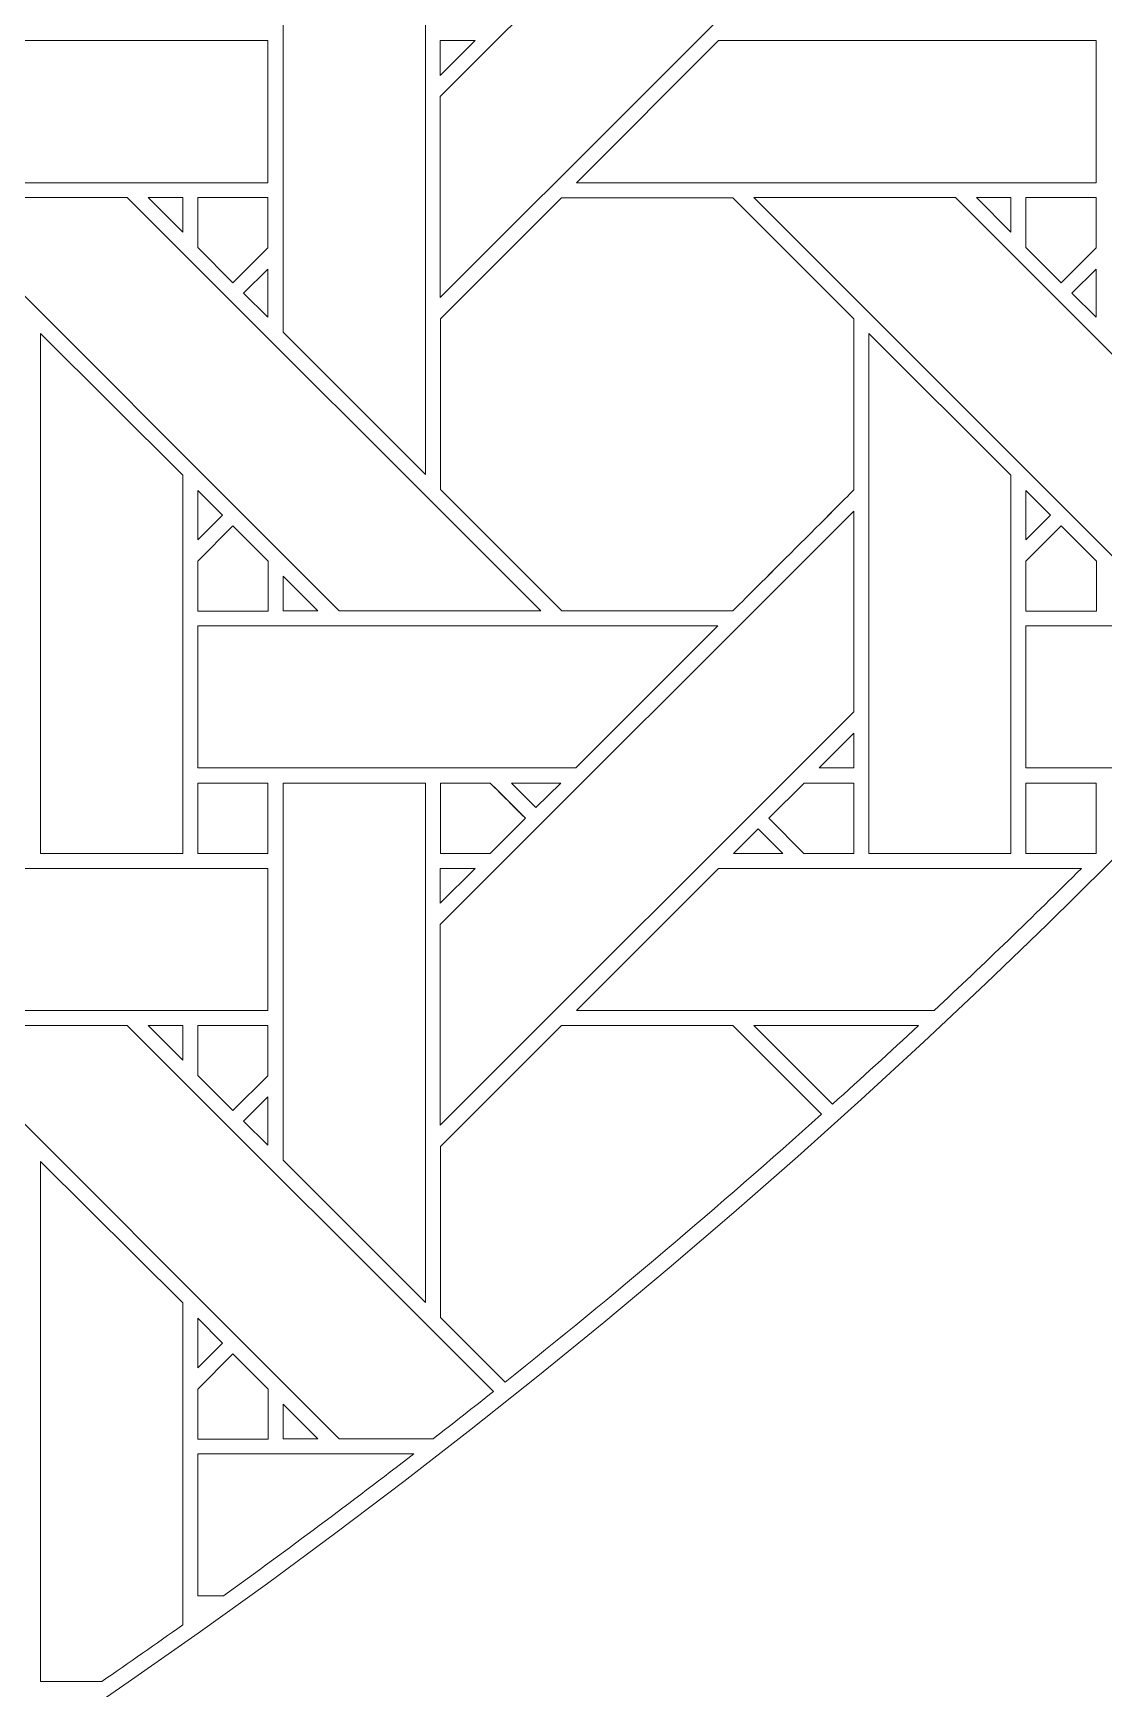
# Model space of a CAD drawing. Header units: inches. Extents: x 3.4 to 21.4, y 0.1 to 18.1.
# Drawn here: x 16.898 to 18.124, y 2.405 to 4.302 of the extents above; entities that cross this region are included whole.
import ezdxf

# ---------------------------------------------------------------- set-up
doc = ezdxf.new("R2010")
doc.units = ezdxf.units.IN
doc.header["$MEASUREMENT"] = 0
doc.layers.add('Design', color=7, linetype='Continuous', lineweight=0)

msp = doc.modelspace()

# ---------------------------------------------------------------- linework, layer by layer
at = {"layer": 'Design'}
for points, knots in [([(12.3829, 18.0948), (7.4123, 18.0948), (3.3829, 14.0653), (3.3829, 9.0948), (3.3829, 4.1242), (7.4123, 0.0948), (12.3829, 0.0948), (17.3534, 0.0948), (21.3829, 4.1242), (21.3829, 9.0948), (21.3829, 14.0653), (17.3534, 18.0948), (12.3829, 18.0948)], [0, 0, 0, 0, 1, 1, 1, 2, 2, 2, 3, 3, 3, 4, 4, 4, 4]), ([(12.3829, 17.2202), (7.8953, 17.2202), (4.2574, 13.5823), (4.2574, 9.0948), (4.2574, 4.6072), (7.8953, 0.9693), (12.3829, 0.9693), (16.8704, 0.9693), (20.5083, 4.6072), (20.5083, 9.0948), (20.5083, 13.5823), (16.8704, 17.2202), (12.3829, 17.2202)], [0, 0, 0, 0, 1, 1, 1, 2, 2, 2, 3, 3, 3, 4, 4, 4, 4]), ([(17.364, 4.2294), (17.364, 4.2294), (17.8377, 4.703), (17.8377, 4.703), (17.8377, 4.703), (17.8377, 4.473), (17.8377, 4.473), (17.8377, 4.473), (17.364, 3.9994), (17.364, 3.9994), (17.364, 3.9994), (17.364, 4.2294), (17.364, 4.2294)], [0, 0, 0, 0, 1, 1, 1, 2, 2, 2, 3, 3, 3, 4, 4, 4, 4]), ([(17.3469, 4.3916), (17.3469, 4.3916), (17.3469, 3.7964), (17.3469, 3.7964), (17.3469, 3.7964), (17.184, 3.9594), (17.184, 3.9594), (17.184, 3.9594), (17.184, 4.3916), (17.184, 4.3916), (17.184, 4.3916), (17.3469, 4.3916), (17.3469, 4.3916)], [0, 0, 0, 0, 1, 1, 1, 2, 2, 2, 3, 3, 3, 4, 4, 4, 4]), ([(16.5711, 4.1308), (16.5711, 4.1308), (16.734, 4.2936), (16.734, 4.2936), (16.734, 4.2936), (17.1664, 4.2936), (17.1664, 4.2936), (17.1664, 4.2936), (17.1664, 4.1308), (17.1664, 4.1308), (17.1664, 4.1308), (16.5711, 4.1308), (16.5711, 4.1308)], [0, 0, 0, 0, 1, 1, 1, 2, 2, 2, 3, 3, 3, 4, 4, 4, 4]), ([(17.4039, 4.2936), (17.4039, 4.2936), (17.364, 4.2538), (17.364, 4.2538), (17.364, 4.2538), (17.364, 4.2936), (17.364, 4.2936), (17.364, 4.2936), (17.4039, 4.2936), (17.4039, 4.2936)], [0, 0, 0, 0, 1, 1, 1, 2, 2, 2, 3, 3, 3, 3]), ([(17.5199, 4.1308), (17.5199, 4.1308), (17.6827, 4.2936), (17.6827, 4.2936), (17.6827, 4.2936), (18.1152, 4.2936), (18.1152, 4.2936), (18.1152, 4.2936), (18.1152, 4.1308), (18.1152, 4.1308), (18.1152, 4.1308), (17.5199, 4.1308), (17.5199, 4.1308)], [0, 0, 0, 0, 1, 1, 1, 2, 2, 2, 3, 3, 3, 4, 4, 4, 4]), ([(16.7745, 4.1137), (16.7745, 4.1137), (17.0054, 4.1137), (17.0054, 4.1137), (17.0054, 4.1137), (17.479, 3.64), (17.479, 3.64), (17.479, 3.64), (17.248, 3.64), (17.248, 3.64), (17.248, 3.64), (16.7745, 4.1137), (16.7745, 4.1137)], [0, 0, 0, 0, 1, 1, 1, 2, 2, 2, 3, 3, 3, 4, 4, 4, 4]), ([(17.069, 4.1137), (17.069, 4.1137), (17.069, 4.0739), (17.069, 4.0739), (17.069, 4.0739), (17.0295, 4.1137), (17.0295, 4.1137), (17.0295, 4.1137), (17.069, 4.1137), (17.069, 4.1137)], [0, 0, 0, 0, 1, 1, 1, 2, 2, 2, 3, 3, 3, 3]), ([(17.1665, 4.1137), (17.1665, 4.1137), (17.1665, 4.0561), (17.1665, 4.0561), (17.1665, 4.0561), (17.1265, 4.0161), (17.1265, 4.0161), (17.1265, 4.0161), (17.0862, 4.0564), (17.0862, 4.0564), (17.0862, 4.0564), (17.0862, 4.1137), (17.0862, 4.1137), (17.0862, 4.1137), (17.1665, 4.1137), (17.1665, 4.1137)], [0, 0, 0, 0, 1, 1, 1, 2, 2, 2, 3, 3, 3, 4, 4, 4, 5, 5, 5, 5]), ([(17.1265, 4.0161), (17.1265, 4.0161), (17.0862, 4.0564), (17.0862, 4.0564), (17.0862, 4.0564), (17.0862, 4.1137), (17.0862, 4.1137), (17.0862, 4.1137), (17.1665, 4.1137), (17.1665, 4.1137), (17.1665, 4.1137), (17.1665, 4.0561), (17.1665, 4.0561), (17.1665, 4.0561), (17.1265, 4.0161), (17.1265, 4.0161)], [0, 0, 0, 0, 1, 1, 1, 2, 2, 2, 3, 3, 3, 4, 4, 4, 5, 5, 5, 5]), ([(17.3641, 3.7793), (17.3641, 3.7793), (17.3641, 3.9749), (17.3641, 3.9749), (17.3641, 3.9749), (17.5028, 4.1136), (17.5028, 4.1136), (17.5028, 4.1136), (17.699, 4.1136), (17.699, 4.1136), (17.699, 4.1136), (17.8377, 3.9749), (17.8377, 3.9749), (17.8377, 3.9749), (17.8377, 3.7787), (17.8377, 3.7787), (17.8199, 3.7608), (17.708, 3.649), (17.699, 3.64), (17.699, 3.64), (17.5033, 3.64), (17.5033, 3.64), (17.5033, 3.64), (17.3641, 3.7793), (17.3641, 3.7793)], [0, 0, 0, 0, 1, 1, 1, 2, 2, 2, 3, 3, 3, 4, 4, 4, 5, 5, 5, 6, 6, 6, 7, 7, 7, 8, 8, 8, 8]), ([(17.8377, 3.7787), (17.8199, 3.7607), (17.708, 3.649), (17.699, 3.64), (17.699, 3.64), (17.5033, 3.64), (17.5033, 3.64), (17.5033, 3.64), (17.3641, 3.7793), (17.3641, 3.7793), (17.3641, 3.7793), (17.3641, 3.9749), (17.3641, 3.9749), (17.3641, 3.9749), (17.5028, 4.1136), (17.5028, 4.1136), (17.5028, 4.1136), (17.699, 4.1136), (17.699, 4.1136), (17.699, 4.1136), (17.8377, 3.9749), (17.8377, 3.9749), (17.8377, 3.9749), (17.8377, 3.7787), (17.8377, 3.7787)], [0, 0, 0, 0, 1, 1, 1, 2, 2, 2, 3, 3, 3, 4, 4, 4, 5, 5, 5, 6, 6, 6, 7, 7, 7, 8, 8, 8, 8]), ([(18.381, 3.64), (18.381, 3.64), (18.1968, 3.64), (18.1968, 3.64), (18.1968, 3.64), (17.7232, 4.1137), (17.7232, 4.1137), (17.7232, 4.1137), (17.9541, 4.1137), (17.9541, 4.1137), (17.9541, 4.1137), (18.4032, 3.6646), (18.4032, 3.6646), (18.3958, 3.6565), (18.3884, 3.6482), (18.381, 3.64)], [0, 0, 0, 0, 1, 1, 1, 2, 2, 2, 3, 3, 3, 4, 4, 4, 5, 5, 5, 5]), ([(18.0177, 4.1137), (18.0177, 4.1137), (18.0177, 4.0739), (18.0177, 4.0739), (18.0177, 4.0739), (17.9783, 4.1137), (17.9783, 4.1137), (17.9783, 4.1137), (18.0177, 4.1137), (18.0177, 4.1137)], [0, 0, 0, 0, 1, 1, 1, 2, 2, 2, 3, 3, 3, 3]), ([(18.1152, 4.1137), (18.1152, 4.1137), (18.1152, 4.0561), (18.1152, 4.0561), (18.1152, 4.0561), (18.0753, 4.0161), (18.0753, 4.0161), (18.0753, 4.0161), (18.0349, 4.0564), (18.0349, 4.0564), (18.0349, 4.0564), (18.0349, 4.1137), (18.0349, 4.1137), (18.0349, 4.1137), (18.1152, 4.1137), (18.1152, 4.1137)], [0, 0, 0, 0, 1, 1, 1, 2, 2, 2, 3, 3, 3, 4, 4, 4, 5, 5, 5, 5]), ([(18.0753, 4.0161), (18.0753, 4.0161), (18.0349, 4.0564), (18.0349, 4.0564), (18.0349, 4.0564), (18.0349, 4.1137), (18.0349, 4.1137), (18.0349, 4.1137), (18.1152, 4.1137), (18.1152, 4.1137), (18.1152, 4.1137), (18.1152, 4.0561), (18.1152, 4.0561), (18.1152, 4.0561), (18.0753, 4.0161), (18.0753, 4.0161)], [0, 0, 0, 0, 1, 1, 1, 2, 2, 2, 3, 3, 3, 4, 4, 4, 5, 5, 5, 5]), ([(17.1664, 4.0318), (17.1664, 4.0318), (17.1664, 3.9767), (17.1664, 3.9767), (17.1664, 3.9767), (17.1387, 4.0041), (17.1387, 4.0041), (17.1387, 4.0041), (17.1664, 4.0318), (17.1664, 4.0318)], [0, 0, 0, 0, 1, 1, 1, 2, 2, 2, 3, 3, 3, 3]), ([(18.1152, 4.0318), (18.1152, 4.0318), (18.1152, 3.9767), (18.1152, 3.9767), (18.1152, 3.9767), (18.0874, 4.0041), (18.0874, 4.0041), (18.0874, 4.0041), (18.1152, 4.0318), (18.1152, 4.0318)], [0, 0, 0, 0, 1, 1, 1, 2, 2, 2, 3, 3, 3, 3]), ([(17.0689, 3.7957), (17.0689, 3.7957), (17.0689, 3.362), (17.0689, 3.362), (17.0689, 3.362), (16.9061, 3.362), (16.9061, 3.362), (16.9061, 3.362), (16.9061, 3.9579), (16.9061, 3.9579), (16.9061, 3.9579), (17.0689, 3.7957), (17.0689, 3.7957)], [0, 0, 0, 0, 1, 1, 1, 2, 2, 2, 3, 3, 3, 4, 4, 4, 4]), ([(17.8548, 3.362), (17.8548, 3.362), (17.8548, 3.9579), (17.8548, 3.9579), (17.8548, 3.9579), (18.0176, 3.7957), (18.0176, 3.7957), (18.0176, 3.7957), (18.0176, 3.362), (18.0176, 3.362), (18.0176, 3.362), (17.8548, 3.362), (17.8548, 3.362)], [0, 0, 0, 0, 1, 1, 1, 2, 2, 2, 3, 3, 3, 4, 4, 4, 4]), ([(17.0862, 3.7215), (17.0862, 3.7215), (17.0862, 3.7782), (17.0862, 3.7782), (17.0862, 3.7782), (17.1144, 3.7497), (17.1144, 3.7497), (17.1144, 3.7497), (17.0862, 3.7215), (17.0862, 3.7215)], [0, 0, 0, 0, 1, 1, 1, 2, 2, 2, 3, 3, 3, 3]), ([(18.0349, 3.7215), (18.0349, 3.7215), (18.0349, 3.7782), (18.0349, 3.7782), (18.0349, 3.7782), (18.0631, 3.7497), (18.0631, 3.7497), (18.0631, 3.7497), (18.0349, 3.7215), (18.0349, 3.7215)], [0, 0, 0, 0, 1, 1, 1, 2, 2, 2, 3, 3, 3, 3]), ([(17.364, 3.2807), (17.364, 3.2807), (17.8377, 3.7543), (17.8377, 3.7543), (17.8377, 3.7543), (17.8377, 3.5243), (17.8377, 3.5243), (17.8377, 3.5243), (17.364, 3.0506), (17.364, 3.0506), (17.364, 3.0506), (17.364, 3.2807), (17.364, 3.2807)], [0, 0, 0, 0, 1, 1, 1, 2, 2, 2, 3, 3, 3, 4, 4, 4, 4]), ([(17.0862, 3.6398), (17.0862, 3.6398), (17.0862, 3.6971), (17.0862, 3.6971), (17.0862, 3.6971), (17.1265, 3.7374), (17.1265, 3.7374), (17.1265, 3.7374), (17.1669, 3.6971), (17.1669, 3.6971), (17.1669, 3.6971), (17.1669, 3.6398), (17.1669, 3.6398), (17.1669, 3.6398), (17.0862, 3.6398), (17.0862, 3.6398)], [0, 0, 0, 0, 1, 1, 1, 2, 2, 2, 3, 3, 3, 4, 4, 4, 5, 5, 5, 5]), ([(17.0862, 3.6971), (17.0862, 3.6971), (17.1265, 3.7374), (17.1265, 3.7374), (17.1265, 3.7374), (17.1669, 3.6971), (17.1669, 3.6971), (17.1669, 3.6971), (17.1669, 3.6398), (17.1669, 3.6398), (17.1669, 3.6398), (17.0862, 3.6398), (17.0862, 3.6398), (17.0862, 3.6398), (17.0862, 3.6971), (17.0862, 3.6971)], [0, 0, 0, 0, 1, 1, 1, 2, 2, 2, 3, 3, 3, 4, 4, 4, 5, 5, 5, 5]), ([(18.0349, 3.6398), (18.0349, 3.6398), (18.0349, 3.6971), (18.0349, 3.6971), (18.0349, 3.6971), (18.0753, 3.7374), (18.0753, 3.7374), (18.0753, 3.7374), (18.1156, 3.6971), (18.1156, 3.6971), (18.1156, 3.6971), (18.1156, 3.6398), (18.1156, 3.6398), (18.1156, 3.6398), (18.0349, 3.6398), (18.0349, 3.6398)], [0, 0, 0, 0, 1, 1, 1, 2, 2, 2, 3, 3, 3, 4, 4, 4, 5, 5, 5, 5]), ([(18.0753, 3.7374), (18.0753, 3.7374), (18.1156, 3.6971), (18.1156, 3.6971), (18.1156, 3.6971), (18.1156, 3.6398), (18.1156, 3.6398), (18.1156, 3.6398), (18.0349, 3.6398), (18.0349, 3.6398), (18.0349, 3.6398), (18.0349, 3.6971), (18.0349, 3.6971), (18.0349, 3.6971), (18.0753, 3.7374), (18.0753, 3.7374)], [0, 0, 0, 0, 1, 1, 1, 2, 2, 2, 3, 3, 3, 4, 4, 4, 5, 5, 5, 5]), ([(17.2238, 3.64), (17.2238, 3.64), (17.1841, 3.64), (17.1841, 3.64), (17.1841, 3.64), (17.1841, 3.6798), (17.1841, 3.6798), (17.1841, 3.6798), (17.2238, 3.64), (17.2238, 3.64)], [0, 0, 0, 0, 1, 1, 1, 2, 2, 2, 3, 3, 3, 3]), ([(17.0862, 3.4601), (17.0862, 3.4601), (17.0862, 3.6228), (17.0862, 3.6228), (17.0862, 3.6228), (17.6819, 3.6228), (17.6819, 3.6228), (17.6819, 3.6228), (17.5191, 3.4601), (17.5191, 3.4601), (17.5191, 3.4601), (17.0862, 3.4601), (17.0862, 3.4601)], [0, 0, 0, 0, 1, 1, 1, 2, 2, 2, 3, 3, 3, 4, 4, 4, 4]), ([(18.212, 3.4601), (18.212, 3.4601), (18.0349, 3.4601), (18.0349, 3.4601), (18.0349, 3.4601), (18.0349, 3.6228), (18.0349, 3.6228), (18.0349, 3.6228), (18.3651, 3.6228), (18.3651, 3.6228), (18.3148, 3.5679), (18.2638, 3.5136), (18.212, 3.4601)], [0, 0, 0, 0, 1, 1, 1, 2, 2, 2, 3, 3, 3, 4, 4, 4, 4]), ([(17.8377, 3.4999), (17.8377, 3.4999), (17.8377, 3.4601), (17.8377, 3.4601), (17.8377, 3.4601), (17.7979, 3.4601), (17.7979, 3.4601), (17.7979, 3.4601), (17.8377, 3.4999), (17.8377, 3.4999)], [0, 0, 0, 0, 1, 1, 1, 2, 2, 2, 3, 3, 3, 3]), ([(17.1665, 3.362), (17.1665, 3.362), (17.0862, 3.362), (17.0862, 3.362), (17.0862, 3.362), (17.0862, 3.4428), (17.0862, 3.4428), (17.0862, 3.4428), (17.1665, 3.4428), (17.1665, 3.4428), (17.1665, 3.4428), (17.1665, 3.362), (17.1665, 3.362)], [0, 0, 0, 0, 1, 1, 1, 2, 2, 2, 3, 3, 3, 4, 4, 4, 4]), ([(17.0862, 3.362), (17.0862, 3.362), (17.0862, 3.4428), (17.0862, 3.4428), (17.0862, 3.4428), (17.1665, 3.4428), (17.1665, 3.4428), (17.1665, 3.4428), (17.1665, 3.362), (17.1665, 3.362), (17.1665, 3.362), (17.0862, 3.362), (17.0862, 3.362)], [0, 0, 0, 0, 1, 1, 1, 2, 2, 2, 3, 3, 3, 4, 4, 4, 4]), ([(17.3469, 3.4428), (17.3469, 3.4428), (17.3469, 2.8477), (17.3469, 2.8477), (17.3469, 2.8477), (17.184, 3.0106), (17.184, 3.0106), (17.184, 3.0106), (17.184, 3.4428), (17.184, 3.4428), (17.184, 3.4428), (17.3469, 3.4428), (17.3469, 3.4428)], [0, 0, 0, 0, 1, 1, 1, 2, 2, 2, 3, 3, 3, 4, 4, 4, 4]), ([(17.3641, 3.4428), (17.3641, 3.4428), (17.4211, 3.4428), (17.4211, 3.4428), (17.4263, 3.4377), (17.457, 3.4069), (17.4615, 3.4024), (17.4615, 3.4024), (17.421, 3.362), (17.421, 3.362), (17.421, 3.362), (17.3641, 3.362), (17.3641, 3.362), (17.3641, 3.362), (17.3641, 3.4428), (17.3641, 3.4428)], [0, 0, 0, 0, 1, 1, 1, 2, 2, 2, 3, 3, 3, 4, 4, 4, 5, 5, 5, 5]), ([(17.3641, 3.362), (17.3641, 3.362), (17.3641, 3.4428), (17.3641, 3.4428), (17.3641, 3.4428), (17.4211, 3.4428), (17.4211, 3.4428), (17.4265, 3.4375), (17.4573, 3.4067), (17.4615, 3.4024), (17.4615, 3.4024), (17.421, 3.362), (17.421, 3.362), (17.421, 3.362), (17.3641, 3.362), (17.3641, 3.362)], [0, 0, 0, 0, 1, 1, 1, 2, 2, 2, 3, 3, 3, 4, 4, 4, 5, 5, 5, 5]), ([(17.4455, 3.4428), (17.4455, 3.4428), (17.5019, 3.4428), (17.5019, 3.4428), (17.5019, 3.4428), (17.4736, 3.4146), (17.4736, 3.4146), (17.4736, 3.4146), (17.4455, 3.4428), (17.4455, 3.4428)], [0, 0, 0, 0, 1, 1, 1, 2, 2, 2, 3, 3, 3, 3]), ([(17.7807, 3.4428), (17.7807, 3.4428), (17.8377, 3.4428), (17.8377, 3.4428), (17.8377, 3.4428), (17.8377, 3.362), (17.8377, 3.362), (17.8377, 3.362), (17.7806, 3.362), (17.7806, 3.362), (17.7806, 3.362), (17.7403, 3.4024), (17.7403, 3.4024), (17.7403, 3.4024), (17.7807, 3.4428), (17.7807, 3.4428)], [0, 0, 0, 0, 1, 1, 1, 2, 2, 2, 3, 3, 3, 4, 4, 4, 5, 5, 5, 5]), ([(17.7403, 3.4024), (17.7403, 3.4024), (17.7807, 3.4428), (17.7807, 3.4428), (17.7807, 3.4428), (17.8377, 3.4428), (17.8377, 3.4428), (17.8377, 3.4428), (17.8377, 3.362), (17.8377, 3.362), (17.8377, 3.362), (17.7806, 3.362), (17.7806, 3.362), (17.7806, 3.362), (17.7403, 3.4024), (17.7403, 3.4024)], [0, 0, 0, 0, 1, 1, 1, 2, 2, 2, 3, 3, 3, 4, 4, 4, 5, 5, 5, 5]), ([(18.0349, 3.4428), (18.0349, 3.4428), (18.1152, 3.4428), (18.1152, 3.4428), (18.1152, 3.4428), (18.1152, 3.362), (18.1152, 3.362), (18.1152, 3.362), (18.0349, 3.362), (18.0349, 3.362), (18.0349, 3.362), (18.0349, 3.4428), (18.0349, 3.4428)], [0, 0, 0, 0, 1, 1, 1, 2, 2, 2, 3, 3, 3, 4, 4, 4, 4]), ([(18.1152, 3.362), (18.1152, 3.362), (18.0349, 3.362), (18.0349, 3.362), (18.0349, 3.362), (18.0349, 3.4428), (18.0349, 3.4428), (18.0349, 3.4428), (18.1152, 3.4428), (18.1152, 3.4428), (18.1152, 3.4428), (18.1152, 3.362), (18.1152, 3.362)], [0, 0, 0, 0, 1, 1, 1, 2, 2, 2, 3, 3, 3, 4, 4, 4, 4]), ([(17.7281, 3.3903), (17.7281, 3.3903), (17.7564, 3.362), (17.7564, 3.362), (17.7564, 3.362), (17.6999, 3.362), (17.6999, 3.362), (17.6999, 3.362), (17.7281, 3.3903), (17.7281, 3.3903)], [0, 0, 0, 0, 1, 1, 1, 2, 2, 2, 3, 3, 3, 3]), ([(16.5711, 3.1821), (16.5711, 3.1821), (16.734, 3.3449), (16.734, 3.3449), (16.734, 3.3449), (17.1664, 3.3449), (17.1664, 3.3449), (17.1664, 3.3449), (17.1664, 3.1821), (17.1664, 3.1821), (17.1664, 3.1821), (16.5711, 3.1821), (16.5711, 3.1821)], [0, 0, 0, 0, 1, 1, 1, 2, 2, 2, 3, 3, 3, 4, 4, 4, 4]), ([(17.4039, 3.3449), (17.4039, 3.3449), (17.364, 3.3051), (17.364, 3.3051), (17.364, 3.3051), (17.364, 3.3449), (17.364, 3.3449), (17.364, 3.3449), (17.4039, 3.3449), (17.4039, 3.3449)], [0, 0, 0, 0, 1, 1, 1, 2, 2, 2, 3, 3, 3, 3]), ([(17.9299, 3.1821), (17.9299, 3.1821), (17.5199, 3.1821), (17.5199, 3.1821), (17.5199, 3.1821), (17.6827, 3.3449), (17.6827, 3.3449), (17.6827, 3.3449), (18.0985, 3.3449), (18.0985, 3.3449), (18.0431, 3.2898), (17.9869, 3.2356), (17.9299, 3.1821)], [0, 0, 0, 0, 1, 1, 1, 2, 2, 2, 3, 3, 3, 4, 4, 4, 4]), ([(17.3559, 2.6913), (17.3559, 2.6913), (17.248, 2.6913), (17.248, 2.6913), (17.248, 2.6913), (16.7745, 3.165), (16.7745, 3.165), (16.7745, 3.165), (17.0054, 3.165), (17.0054, 3.165), (17.0054, 3.165), (17.4248, 2.7455), (17.4248, 2.7455), (17.4019, 2.7273), (17.3789, 2.7093), (17.3559, 2.6913)], [0, 0, 0, 0, 1, 1, 1, 2, 2, 2, 3, 3, 3, 4, 4, 4, 5, 5, 5, 5]), ([(17.069, 3.165), (17.069, 3.165), (17.069, 3.1251), (17.069, 3.1251), (17.069, 3.1251), (17.0295, 3.165), (17.0295, 3.165), (17.0295, 3.165), (17.069, 3.165), (17.069, 3.165)], [0, 0, 0, 0, 1, 1, 1, 2, 2, 2, 3, 3, 3, 3]), ([(17.1665, 3.1649), (17.1665, 3.1649), (17.1665, 3.1073), (17.1665, 3.1073), (17.1665, 3.1073), (17.1265, 3.0674), (17.1265, 3.0674), (17.1265, 3.0674), (17.0862, 3.1077), (17.0862, 3.1077), (17.0862, 3.1077), (17.0862, 3.1649), (17.0862, 3.1649), (17.0862, 3.1649), (17.1665, 3.1649), (17.1665, 3.1649)], [0, 0, 0, 0, 1, 1, 1, 2, 2, 2, 3, 3, 3, 4, 4, 4, 5, 5, 5, 5]), ([(17.1265, 3.0674), (17.1265, 3.0674), (17.0862, 3.1077), (17.0862, 3.1077), (17.0862, 3.1077), (17.0862, 3.1649), (17.0862, 3.1649), (17.0862, 3.1649), (17.1665, 3.1649), (17.1665, 3.1649), (17.1665, 3.1649), (17.1665, 3.1073), (17.1665, 3.1073), (17.1665, 3.1073), (17.1265, 3.0674), (17.1265, 3.0674)], [0, 0, 0, 0, 1, 1, 1, 2, 2, 2, 3, 3, 3, 4, 4, 4, 5, 5, 5, 5]), ([(17.3641, 2.8305), (17.3641, 2.8305), (17.3641, 3.0262), (17.3641, 3.0262), (17.3641, 3.0262), (17.5028, 3.1649), (17.5028, 3.1649), (17.5028, 3.1649), (17.699, 3.1649), (17.699, 3.1649), (17.699, 3.1649), (17.8006, 3.0633), (17.8006, 3.0633), (17.6829, 2.9575), (17.5621, 2.8551), (17.4383, 2.7563), (17.4383, 2.7563), (17.3641, 2.8305), (17.3641, 2.8305)], [0, 0, 0, 0, 1, 1, 1, 2, 2, 2, 3, 3, 3, 4, 4, 4, 5, 5, 5, 6, 6, 6, 6]), ([(17.4383, 2.7563), (17.4383, 2.7563), (17.3641, 2.8305), (17.3641, 2.8305), (17.3641, 2.8305), (17.3641, 3.0262), (17.3641, 3.0262), (17.3641, 3.0262), (17.5028, 3.1649), (17.5028, 3.1649), (17.5028, 3.1649), (17.699, 3.1649), (17.699, 3.1649), (17.699, 3.1649), (17.8006, 3.0633), (17.8006, 3.0633), (17.6829, 2.9575), (17.5621, 2.8551), (17.4383, 2.7563)], [0, 0, 0, 0, 1, 1, 1, 2, 2, 2, 3, 3, 3, 4, 4, 4, 5, 5, 5, 6, 6, 6, 6]), ([(17.8133, 3.0748), (17.8133, 3.0748), (17.7232, 3.165), (17.7232, 3.165), (17.7232, 3.165), (17.9117, 3.165), (17.9117, 3.165), (17.8792, 3.1346), (17.8464, 3.1046), (17.8133, 3.0748)], [0, 0, 0, 0, 1, 1, 1, 2, 2, 2, 3, 3, 3, 3]), ([(17.1664, 3.0831), (17.1664, 3.0831), (17.1664, 3.028), (17.1664, 3.028), (17.1664, 3.028), (17.1387, 3.0553), (17.1387, 3.0553), (17.1387, 3.0553), (17.1664, 3.0831), (17.1664, 3.0831)], [0, 0, 0, 0, 1, 1, 1, 2, 2, 2, 3, 3, 3, 3]), ([(17.0689, 2.478), (17.0382, 2.4562), (17.0073, 2.4347), (16.9763, 2.4133), (16.9763, 2.4133), (16.9061, 2.4133), (16.9061, 2.4133), (16.9061, 2.4133), (16.9061, 3.0092), (16.9061, 3.0092), (16.9061, 3.0092), (17.0689, 2.847), (17.0689, 2.847), (17.0689, 2.847), (17.0689, 2.478), (17.0689, 2.478)], [0, 0, 0, 0, 1, 1, 1, 2, 2, 2, 3, 3, 3, 4, 4, 4, 5, 5, 5, 5]), ([(17.0862, 2.7728), (17.0862, 2.7728), (17.0862, 2.8295), (17.0862, 2.8295), (17.0862, 2.8295), (17.1144, 2.8009), (17.1144, 2.8009), (17.1144, 2.8009), (17.0862, 2.7728), (17.0862, 2.7728)], [0, 0, 0, 0, 1, 1, 1, 2, 2, 2, 3, 3, 3, 3]), ([(17.1669, 2.7483), (17.1669, 2.7483), (17.1669, 2.691), (17.1669, 2.691), (17.1669, 2.691), (17.0862, 2.691), (17.0862, 2.691), (17.0862, 2.691), (17.0862, 2.7483), (17.0862, 2.7483), (17.0862, 2.7483), (17.1265, 2.7887), (17.1265, 2.7887), (17.1265, 2.7887), (17.1669, 2.7483), (17.1669, 2.7483)], [0, 0, 0, 0, 1, 1, 1, 2, 2, 2, 3, 3, 3, 4, 4, 4, 5, 5, 5, 5]), ([(17.1265, 2.7887), (17.1265, 2.7887), (17.1669, 2.7483), (17.1669, 2.7483), (17.1669, 2.7483), (17.1669, 2.691), (17.1669, 2.691), (17.1669, 2.691), (17.0862, 2.691), (17.0862, 2.691), (17.0862, 2.691), (17.0862, 2.7483), (17.0862, 2.7483), (17.0862, 2.7483), (17.1265, 2.7887), (17.1265, 2.7887)], [0, 0, 0, 0, 1, 1, 1, 2, 2, 2, 3, 3, 3, 4, 4, 4, 5, 5, 5, 5]), ([(17.1841, 2.6913), (17.1841, 2.6913), (17.1841, 2.7311), (17.1841, 2.7311), (17.1841, 2.7311), (17.2238, 2.6913), (17.2238, 2.6913), (17.2238, 2.6913), (17.1841, 2.6913), (17.1841, 2.6913)], [0, 0, 0, 0, 1, 1, 1, 2, 2, 2, 3, 3, 3, 3]), ([(17.1155, 2.5114), (17.1155, 2.5114), (17.0862, 2.5114), (17.0862, 2.5114), (17.0862, 2.5114), (17.0862, 2.6741), (17.0862, 2.6741), (17.0862, 2.6741), (17.3336, 2.6741), (17.3336, 2.6741), (17.2619, 2.6186), (17.1891, 2.5644), (17.1155, 2.5114)], [0, 0, 0, 0, 1, 1, 1, 2, 2, 2, 3, 3, 3, 4, 4, 4, 4])]:
    msp.add_open_spline(points, degree=3, knots=knots, dxfattribs=at)

doc.saveas('drawing.dxf')
